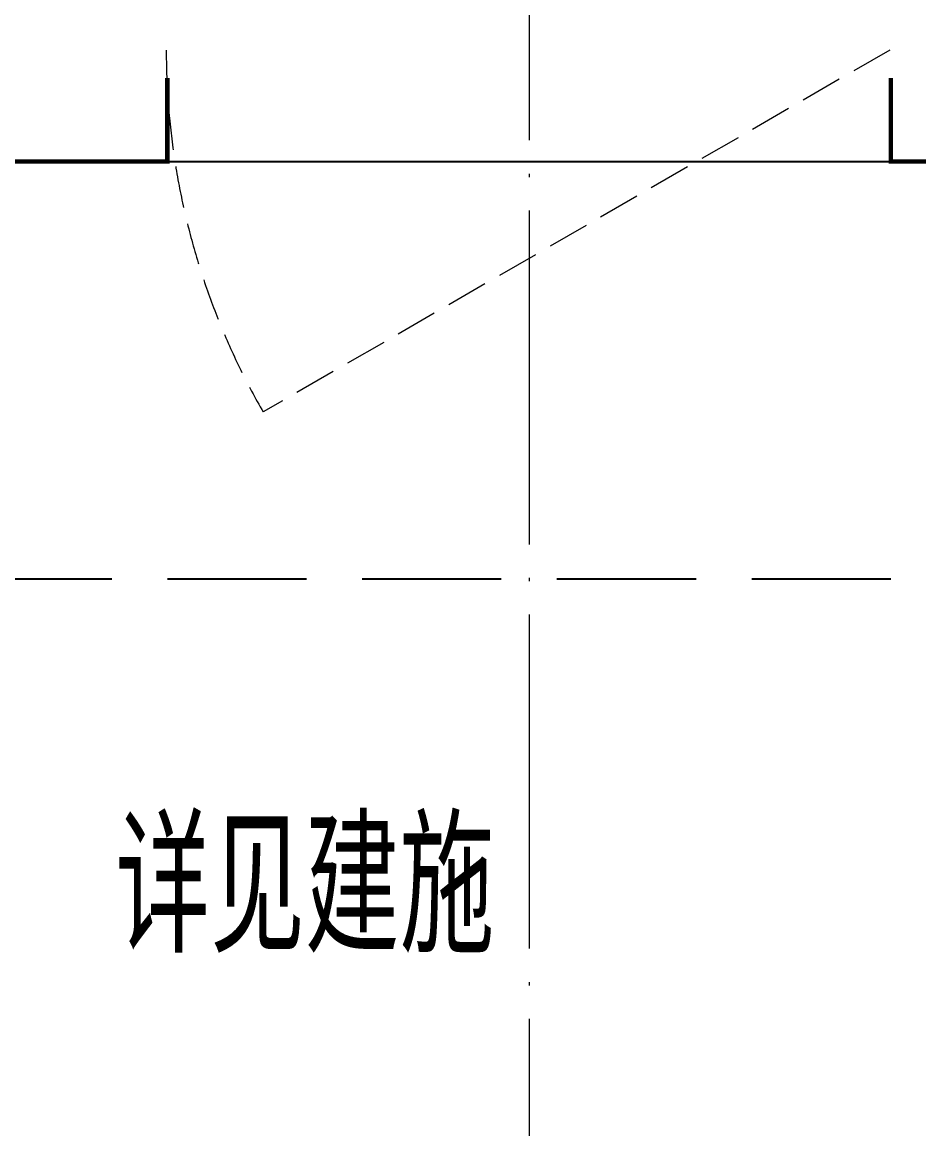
# Model space of a CAD drawing. Extents: x -518115 to 790560, y -210384 to 1628073.
# Drawn here: x 429006 to 430617, y 670657 to 672657 of the extents above; entities that cross this region are included whole.
import ezdxf

# ---------------------------------------------------------------- set-up
doc = ezdxf.new("R2010")
doc.units = 0
doc.header["$LTSCALE"] = 1000
doc.header["$MEASUREMENT"] = 0
doc.linetypes.add('DASH', pattern=[0.35, 0.25, -0.1])
doc.linetypes.add('DOTE', pattern=[2.42, 2, -0.2, 0.02, -0.2])
doc.layers.add('DOTE', color=19, linetype='DOTE', lineweight=9)
doc.layers.add('WINDOW', color=144, linetype='Continuous', lineweight=15)
for name, color, linetype in [('PUB_TEXT', 4, 'Continuous'), ('卫生间', 6, 'Continuous'), ('看线', 251, 'Continuous')]:
    doc.layers.add(name, color=color, linetype=linetype)
doc.styles.add('_TCH_AXIS', font='COMPLEX', dxfattribs={"bigfont": 'GBCBIG'})

# ---------------------------------------------------------------- blocks, each defined once
blk = doc.blocks.new('A$C148B7D8E')
at = {"layer": '卫生间', "color": 159, "linetype": 'DASH', "true_color": 0x22346e}
blk.add_lwpolyline([(9400.3, 15400), (7700, 15400), (7700, 10800), (7300, 10800), (7300, 10000), (900, 10000), (900, 9000), (-900, 9000), (-900, -900), (1750, -900), (1750, -2100), (23450, -2100), (23450, -900), (25100, -900)], dxfattribs=at)
blk = doc.blocks.new('HFHFTHFD')
at = {"layer": 'DOTE', "linetype": 'DOTE', "ltscale": 0.3}
blk.add_line((429916.8, 604548.8), (429916.6, 593448.8), dxfattribs=at)

msp = doc.modelspace()

# ---------------------------------------------------------------- linework, layer by layer
at = {"color": 30, "const_width": 8}
for points in [[(428966.6, 672557.2), (428966.6, 672407.2), (429266.6, 672407.2), (429266.6, 672557.2)], [(430566.6, 672557.2), (430566.6, 672407.2), (430866.6, 672407.2), (430866.6, 672557.2)]]:
    msp.add_lwpolyline(points, dxfattribs=at)
at = {"layer": 'WINDOW', "color": 250, "linetype": 'DASH', "ltscale": 0.3}
msp.add_lwpolyline([(430564.7, 672607.2), (429438.8, 671957.2, -0.131652), (429264.7, 672607.2)], format="xyb", dxfattribs=at)
at = {"layer": '看线', "color": 202, "ltscale": 0.5}
msp.add_lwpolyline([(429266.6, 672407.2), (430566.6, 672407.2)], dxfattribs=at)

# ---------------------------------------------------------------- block references
for name, p in [('HFHFTHFD', (0, 77208.4)), ('A$C148B7D8E', (420516.6, 673757.2))]:
    msp.add_blockref(name, p)

# ---------------------------------------------------------------- texts
at = {"layer": 'PUB_TEXT', "style": '_TCH_AXIS'}
msp.add_text('详见建施', height=236.31, dxfattribs=at).set_placement((429173.4, 670985.7))

doc.saveas('drawing.dxf')
